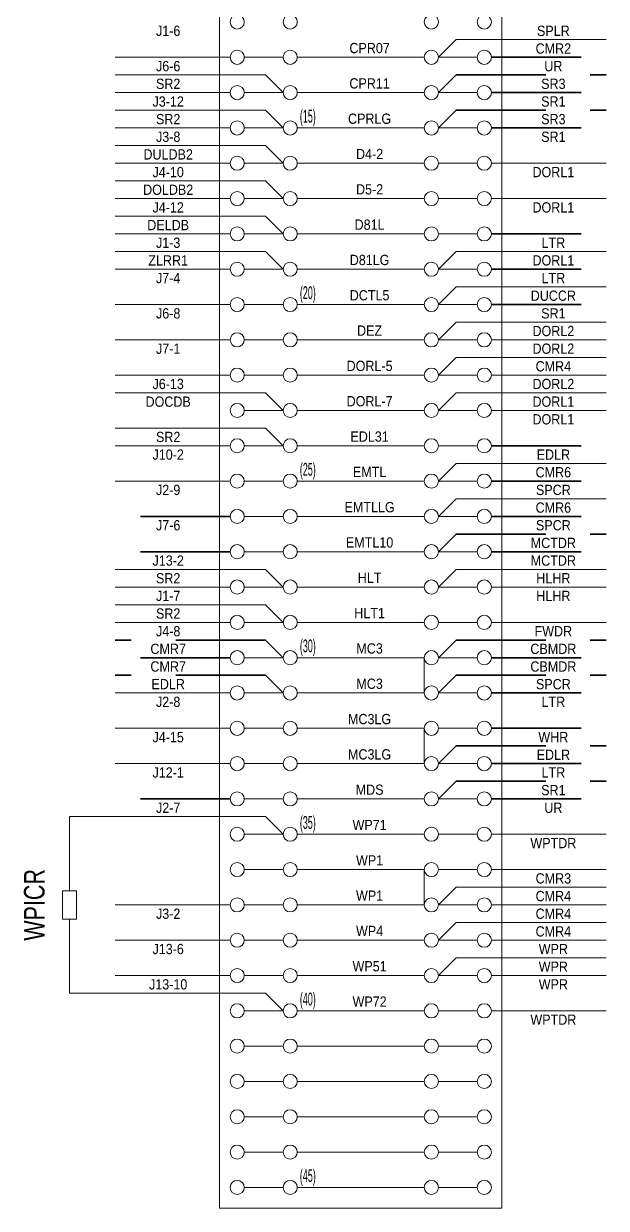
# Model space of a CAD drawing. Header units: millimetres. Extents: x 10 to 821, y 12 to 580.
# Drawn here: x 522.3 to 604.8, y 243.5 to 411.2 of the extents above; entities that cross this region are included whole.
import ezdxf
from ezdxf.enums import TextEntityAlignment as Align

# ---------------------------------------------------------------- set-up
doc = ezdxf.new("R2010")
doc.units = ezdxf.units.MM
doc.linetypes.add('DASHED', pattern=[19, 12.7, -6.3])
for name, color, linetype in [('GR1_02', 7, 'Continuous'), ('GR1_03', 7, 'Continuous'), ('GR1_04', 7, 'Continuous')]:
    doc.layers.add(name, color=color, linetype=linetype)
doc.styles.add('HG丸ｺﾞｼｯｸM-PRO', font='')
doc.styles.get('HG丸ｺﾞｼｯｸM-PRO').set_extended_font_data('HG丸ｺﾞｼｯｸM-PRO')

# ---------------------------------------------------------------- blocks, each defined once
blk = doc.blocks.new('BLKF144')
at = {"layer": 'GR1_02', "color": 4, "linetype": 'Continuous', "lineweight": 13}
for p, q in [((550, 243.52), (550, 473.48)), ((590, 243.52), (590, 473.48)), ((559, 406.48), (553.5, 406.48)), ((561, 406.48), (579, 406.48)), ((586.5, 406.48), (581, 406.48)), ((559, 401.48), (553.5, 401.48)), ((561, 401.48), (579, 401.48)), ((586.5, 401.48), (581, 401.48)), ((559, 396.48), (553.5, 396.48)), ((561, 396.48), (579, 396.48)), ((586.5, 396.48), (581, 396.48)), ((559, 391.48), (553.5, 391.48)), ((561, 391.48), (579, 391.48)), ((586.5, 391.48), (581, 391.48)), ((559, 386.48), (553.5, 386.48)), ((561, 386.48), (579, 386.48)), ((586.5, 386.48), (581, 386.48)), ((559, 381.48), (553.5, 381.48)), ((561, 381.48), (579, 381.48)), ((586.5, 381.48), (581, 381.48)), ((559, 376.48), (553.5, 376.48)), ((561, 376.48), (579, 376.48)), ((586.5, 376.48), (581, 376.48)), ((559, 371.48), (553.5, 371.48)), ((561, 371.48), (579, 371.48)), ((586.5, 371.48), (581, 371.48)), ((559, 366.48), (553.5, 366.48)), ((561, 366.48), (579, 366.48)), ((586.5, 366.48), (581, 366.48)), ((559, 361.48), (553.5, 361.48)), ((561, 361.48), (579, 361.48)), ((586.5, 361.48), (581, 361.48)), ((559, 356.48), (553.5, 356.48)), ((561, 356.48), (579, 356.48)), ((586.5, 356.48), (581, 356.48)), ((559, 351.48), (553.5, 351.48)), ((561, 351.48), (579, 351.48)), ((586.5, 351.48), (581, 351.48)), ((559, 346.48), (553.5, 346.48)), ((561, 346.48), (579, 346.48)), ((586.5, 346.48), (581, 346.48)), ((559, 341.48), (553.5, 341.48)), ((561, 341.48), (579, 341.48)), ((586.5, 341.48), (581, 341.48)), ((559, 336.48), (553.5, 336.48)), ((561, 336.48), (579, 336.48)), ((586.5, 336.48), (581, 336.48)), ((559, 331.48), (553.5, 331.48)), ((561, 331.48), (579, 331.48)), ((586.5, 331.48), (581, 331.48)), ((559, 326.48), (553.5, 326.48)), ((561, 326.48), (579, 326.48)), ((586.5, 326.48), (581, 326.48)), ((559, 321.48), (553.5, 321.48)), ((561, 321.48), (579, 321.48)), ((586.5, 321.48), (581, 321.48)), ((559, 316.48), (553.5, 316.48)), ((561, 316.48), (579, 316.48)), ((586.5, 316.48), (581, 316.48)), ((559, 311.48), (553.5, 311.48)), ((561, 311.48), (579, 311.48)), ((586.5, 311.48), (581, 311.48)), ((559, 306.48), (553.5, 306.48)), ((561, 306.48), (579, 306.48)), ((586.5, 306.48), (581, 306.48)), ((559, 301.48), (553.5, 301.48)), ((561, 301.48), (579, 301.48)), ((586.5, 301.48), (581, 301.48)), ((559, 296.48), (553.5, 296.48)), ((561, 296.48), (579, 296.48)), ((586.5, 296.48), (581, 296.48)), ((559, 291.48), (553.5, 291.48)), ((561, 291.48), (579, 291.48)), ((586.5, 291.48), (581, 291.48)), ((559, 286.48), (553.5, 286.48)), ((561, 286.48), (579, 286.48)), ((586.5, 286.48), (581, 286.48)), ((559, 281.48), (553.5, 281.48)), ((561, 281.48), (579, 281.48)), ((586.5, 281.48), (581, 281.48)), ((559, 276.48), (553.5, 276.48)), ((561, 276.48), (579, 276.48)), ((586.5, 276.48), (581, 276.48)), ((559, 271.48), (553.5, 271.48)), ((561, 271.48), (579, 271.48)), ((586.5, 271.48), (581, 271.48)), ((559, 266.48), (553.5, 266.48)), ((561, 266.48), (579, 266.48)), ((586.5, 266.48), (581, 266.48)), ((559, 261.48), (553.5, 261.48)), ((561, 261.48), (579, 261.48)), ((586.5, 261.48), (581, 261.48)), ((559, 256.48), (553.5, 256.48)), ((561, 256.48), (579, 256.48)), ((586.5, 256.48), (581, 256.48)), ((559, 251.48), (553.5, 251.48)), ((561, 251.48), (579, 251.48)), ((586.5, 251.48), (581, 251.48)), ((559, 246.48), (553.5, 246.48)), ((561, 246.48), (579, 246.48)), ((586.5, 246.48), (581, 246.48)), ((550, 243.52), (590, 243.52))]:
    blk.add_line(p, q, dxfattribs=at)
for centre in [(552.5, 411.48), (560, 411.48), (580, 411.48), (587.5, 411.48), (552.5, 406.48), (560, 406.48), (580, 406.48), (587.5, 406.48), (552.5, 401.48), (560, 401.48), (580, 401.48), (587.5, 401.48), (552.5, 396.48), (560, 396.48), (580, 396.48), (587.5, 396.48), (552.5, 391.48), (560, 391.48), (580, 391.48), (587.5, 391.48), (552.5, 386.48), (560, 386.48), (580, 386.48), (587.5, 386.48), (552.5, 381.48), (560, 381.48), (580, 381.48), (587.5, 381.48), (552.5, 376.48), (560, 376.48), (580, 376.48), (587.5, 376.48), (552.5, 371.48), (560, 371.48), (580, 371.48), (587.5, 371.48), (552.5, 366.48), (560, 366.48), (580, 366.48), (587.5, 366.48), (552.5, 361.48), (560, 361.48), (580, 361.48), (587.5, 361.48), (552.5, 356.48), (560, 356.48), (580, 356.48), (587.5, 356.48), (552.5, 351.48), (560, 351.48), (580, 351.48), (587.5, 351.48), (552.5, 346.48), (560, 346.48), (580, 346.48), (587.5, 346.48), (552.5, 341.48), (560, 341.48), (580, 341.48), (587.5, 341.48), (552.5, 336.48), (560, 336.48), (580, 336.48), (587.5, 336.48), (552.5, 331.48), (560, 331.48), (580, 331.48), (587.5, 331.48), (552.5, 326.48), (560, 326.48), (580, 326.48), (587.5, 326.48), (552.5, 321.48), (560, 321.48), (580, 321.48), (587.5, 321.48), (552.5, 316.48), (560, 316.48), (580, 316.48), (587.5, 316.48), (552.5, 311.48), (560, 311.48), (580, 311.48), (587.5, 311.48), (552.5, 306.48), (560, 306.48), (580, 306.48), (587.5, 306.48), (552.5, 301.48), (560, 301.48), (580, 301.48), (587.5, 301.48), (552.5, 296.48), (560, 296.48), (580, 296.48), (587.5, 296.48), (552.5, 291.48), (560, 291.48), (580, 291.48), (587.5, 291.48), (552.5, 286.48), (560, 286.48), (580, 286.48), (587.5, 286.48), (552.5, 281.48), (560, 281.48), (580, 281.48), (587.5, 281.48), (552.5, 276.48), (560, 276.48), (580, 276.48), (587.5, 276.48), (552.5, 271.48), (560, 271.48), (580, 271.48), (587.5, 271.48), (552.5, 266.48), (560, 266.48), (580, 266.48), (587.5, 266.48), (552.5, 261.48), (560, 261.48), (580, 261.48), (587.5, 261.48), (552.5, 256.48), (560, 256.48), (580, 256.48), (587.5, 256.48), (552.5, 251.48), (560, 251.48), (580, 251.48), (587.5, 251.48), (552.5, 246.48), (560, 246.48), (580, 246.48), (587.5, 246.48)]:
    blk.add_circle(centre, 1, dxfattribs=at)
at = {"layer": 'GR1_02', "color": 3, "linetype": 'Continuous', "lineweight": 35, "style": 'HG丸ｺﾞｼｯｸM-PRO', "width": 0.521214}
for s, p in [('(15)', (562.5, 398.15)), ('(20)', (562.5, 373.15)), ('(25)', (562.5, 348.15)), ('(30)', (562.5, 323.15)), ('(35)', (562.5, 298.15)), ('(40)', (562.5, 273.15)), ('(45)', (562.5, 248.15))]:
    blk.add_text(s, height=1.818, dxfattribs=at).set_placement(p, align=Align.MIDDLE_CENTER)
blk = doc.blocks.new('BLKF149')
at = {"layer": 'GR1_03', "color": 4, "linetype": 'Continuous', "lineweight": 13}
for p, q in [((528.75, 298.98), (528.75, 288.48)), ((556.5, 298.98), (528.75, 298.98)), ((559, 296.48), (556.5, 298.98)), ((527.75, 288.48), (527.75, 284.48)), ((529.75, 288.48), (527.75, 288.48)), ((529.75, 288.48), (529.75, 284.48)), ((529.75, 284.48), (527.75, 284.48)), ((528.75, 284.48), (528.75, 273.98)), ((556.5, 273.98), (528.75, 273.98)), ((559, 271.48), (556.5, 273.98))]:
    blk.add_line(p, q, dxfattribs=at)

msp = doc.modelspace()

# ---------------------------------------------------------------- linework, layer by layer
at = {"layer": 'GR1_03', "color": 4, "linetype": 'Continuous', "lineweight": 13}
for p, q in [((581, 406.48), (583.5, 408.98)), ((583.5, 408.98), (604.78, 408.98)), ((551.5, 406.48), (535.22, 406.48)), ((556.5, 403.98), (535.22, 403.98)), ((559, 401.48), (556.5, 403.98)), ((551.5, 401.48), (535.22, 401.48)), ((556.5, 398.98), (535.22, 398.98)), ((559, 396.48), (556.5, 398.98)), ((551.5, 396.48), (535.22, 396.48)), ((556.5, 393.98), (535.22, 393.98)), ((559, 391.48), (556.5, 393.98)), ((551.5, 391.48), (535.22, 391.48)), ((588.5, 391.48), (604.78, 391.48)), ((556.5, 388.98), (535.22, 388.98)), ((559, 386.48), (556.5, 388.98)), ((551.5, 386.48), (535.22, 386.48)), ((588.5, 386.48), (604.78, 386.48)), ((556.5, 383.98), (535.22, 383.98)), ((559, 381.48), (556.5, 383.98)), ((551.5, 381.48), (535.22, 381.48)), ((556.5, 378.98), (535.22, 378.98)), ((559, 376.48), (556.5, 378.98)), ((581, 376.48), (583.5, 378.98)), ((583.5, 378.98), (604.78, 378.98)), ((551.5, 376.48), (535.22, 376.48)), ((581, 371.48), (583.5, 373.98)), ((583.5, 373.98), (604.78, 373.98)), ((551.5, 371.48), (535.22, 371.48)), ((581, 366.48), (583.5, 368.98)), ((583.5, 368.98), (604.78, 368.98)), ((551.5, 366.48), (535.22, 366.48)), ((588.5, 366.48), (604.78, 366.48)), ((581, 361.48), (583.5, 363.98)), ((583.5, 363.98), (604.78, 363.98)), ((551.5, 361.48), (535.22, 361.48)), ((588.5, 361.48), (604.78, 361.48)), ((556.5, 358.98), (535.22, 358.98)), ((559, 356.48), (556.5, 358.98)), ((581, 356.48), (583.5, 358.98)), ((583.5, 358.98), (604.78, 358.98)), ((588.5, 356.48), (604.78, 356.48)), ((556.5, 353.98), (535.22, 353.98)), ((559, 351.48), (556.5, 353.98)), ((551.5, 351.48), (535.22, 351.48)), ((581, 346.48), (583.5, 348.98)), ((583.5, 348.98), (604.78, 348.98)), ((551.5, 346.48), (535.22, 346.48)), ((581, 341.48), (583.5, 343.98)), ((583.5, 343.98), (604.78, 343.98)), ((556.5, 333.98), (535.22, 333.98)), ((559, 331.48), (556.5, 333.98)), ((581, 331.48), (583.5, 333.98)), ((583.5, 333.98), (604.78, 333.98)), ((551.5, 331.48), (535.22, 331.48)), ((588.5, 331.48), (604.78, 331.48)), ((556.5, 328.98), (535.22, 328.98)), ((559, 326.48), (556.5, 328.98)), ((551.5, 326.48), (535.22, 326.48)), ((588.5, 326.48), (604.78, 326.48)), ((579, 321.48), (579, 316.48)), ((551.5, 316.48), (535.22, 316.48)), ((551.5, 311.48), (535.22, 311.48)), ((579, 311.48), (579, 306.48)), ((551.5, 306.48), (535.22, 306.48)), ((588.5, 296.48), (604.78, 296.48)), ((579, 291.48), (579, 286.48)), ((588.5, 291.48), (604.78, 291.48)), ((581, 286.48), (583.5, 288.98)), ((583.5, 288.98), (604.78, 288.98)), ((551.5, 286.48), (535.22, 286.48)), ((588.5, 286.48), (604.78, 286.48)), ((581, 281.48), (583.5, 283.98)), ((583.5, 283.98), (604.78, 283.98)), ((551.5, 281.48), (535.22, 281.48)), ((588.5, 281.48), (604.78, 281.48)), ((581, 276.48), (583.5, 278.98)), ((583.5, 278.98), (604.78, 278.98)), ((551.5, 276.48), (535.22, 276.48)), ((588.5, 276.48), (604.78, 276.48)), ((588.5, 271.48), (604.78, 271.48))]:
    msp.add_line(p, q, dxfattribs=at)
at = {"layer": 'GR1_03', "color": 3, "linetype": 'DASHED', "lineweight": 35}
for p, q in [((588.5, 406.48), (604.78, 406.48)), ((581, 401.48), (583.5, 403.98)), ((583.5, 403.98), (604.78, 403.98)), ((588.5, 401.48), (604.78, 401.48)), ((581, 396.48), (583.5, 398.98)), ((583.5, 398.98), (604.78, 398.98)), ((588.5, 396.48), (604.78, 396.48)), ((588.5, 381.48), (604.78, 381.48)), ((588.5, 376.48), (604.78, 376.48)), ((588.5, 371.48), (604.78, 371.48)), ((588.5, 351.48), (604.78, 351.48)), ((588.5, 346.48), (604.78, 346.48)), ((551.5, 341.48), (535.22, 341.48)), ((588.5, 341.48), (604.78, 341.48)), ((581, 336.48), (583.5, 338.98)), ((583.5, 338.98), (604.78, 338.98)), ((551.5, 336.48), (535.22, 336.48)), ((588.5, 336.48), (604.78, 336.48)), ((556.5, 323.98), (535.22, 323.98)), ((559, 321.48), (556.5, 323.98)), ((581, 321.48), (583.5, 323.98)), ((583.5, 323.98), (604.78, 323.98)), ((551.5, 321.48), (535.22, 321.48)), ((588.5, 321.48), (604.78, 321.48)), ((556.5, 318.98), (535.22, 318.98)), ((559, 316.48), (556.5, 318.98)), ((581, 316.48), (583.5, 318.98)), ((583.5, 318.98), (604.78, 318.98)), ((588.5, 316.48), (604.78, 316.48)), ((588.5, 311.48), (604.78, 311.48)), ((581, 306.48), (583.5, 308.98)), ((583.5, 308.98), (604.78, 308.98)), ((588.5, 306.48), (604.78, 306.48)), ((581, 301.48), (583.5, 303.98)), ((583.5, 303.98), (604.78, 303.98)), ((551.5, 301.48), (535.22, 301.48)), ((588.5, 301.48), (604.78, 301.48))]:
    msp.add_line(p, q, dxfattribs=at)

# ---------------------------------------------------------------- block references
at = {"layer": 'GR1_02', "color": 4, "linetype": 'Continuous', "lineweight": 13}
msp.add_blockref('BLKF144', (0, 0), dxfattribs=at)
at = {"layer": 'GR1_03', "color": 4, "linetype": 'Continuous', "lineweight": 13}
msp.add_blockref('BLKF149', (0, 0), dxfattribs=at)

# ---------------------------------------------------------------- texts
at = {"layer": 'GR1_02', "color": 3, "linetype": 'Continuous', "lineweight": 35, "style": 'HG丸ｺﾞｼｯｸM-PRO', "width": 0.782361}
msp.add_text('WPICR', height=2.909, rotation=90, dxfattribs=at).set_placement((523.75, 286.48), align=Align.MIDDLE_CENTER)
at = {"layer": 'GR1_04', "color": 3, "linetype": 'Continuous', "lineweight": 35, "style": 'HG丸ｺﾞｼｯｸM-PRO'}
for s, width, p in [('J1-6', 0.910905, (542.72, 410.23)), ('CPR07', 0.911658, (571.25, 407.79)), ('J6-6', 0.910905, (542.72, 405.23)), ('SR2', 0.912492, (542.72, 402.73)), ('CPR11', 0.911658, (571.25, 402.79)), ('J3-12', 0.910866, (542.72, 400.23)), ('SR2', 0.912492, (542.72, 397.73)), ('CPRLG', 0.911845, (571.25, 397.79)), ('J3-8', 0.910905, (542.72, 395.23)), ('DULDB2', 0.911534, (542.72, 392.73)), ('D4-2', 0.910998, (571.25, 392.79)), ('J4-10', 0.910866, (542.72, 390.23)), ('DOLDB2', 0.911302, (542.72, 387.73)), ('D5-2', 0.910998, (571.25, 387.79)), ('J4-12', 0.910866, (542.72, 385.23)), ('DELDB', 0.912031, (542.72, 382.73)), ('D81L', 0.911106, (571.25, 382.79)), ('J1-3', 0.910905, (542.72, 380.23)), ('ZLRR1', 0.913451, (542.72, 377.73)), ('D81LG', 0.911013, (571.25, 377.79)), ('J7-4', 0.910905, (542.72, 375.23)), ('DCTL5', 0.912031, (571.25, 372.79)), ('J6-8', 0.910905, (542.72, 370.23)), ('DEZ', 0.913363, (571.25, 367.79)), ('J7-1', 0.910905, (542.72, 365.23)), ('DORL-5', 0.911713, (571.25, 362.79)), ('J6-13', 0.910866, (542.72, 360.23)), ('DOCDB', 0.91157, (542.72, 357.73)), ('DORL-7', 0.911713, (571.25, 357.79)), ('SR2', 0.912492, (542.72, 352.73)), ('EDL31', 0.911608, (571.25, 352.79)), ('J10-2', 0.910866, (542.72, 350.23)), ('EMTL', 0.913535, (571.25, 347.79)), ('J2-9', 0.910905, (542.72, 345.23)), ('EMTLLG', 0.912759, (571.25, 342.79)), ('J7-6', 0.910905, (542.72, 340.23)), ('EMTL10', 0.912604, (571.25, 337.79)), ('J13-2', 0.910866, (542.72, 335.23)), ('SR2', 0.912492, (542.72, 332.73)), ('HLT', 0.912528, (571.25, 332.79)), ('J1-7', 0.910905, (542.72, 330.23)), ('SR2', 0.912492, (542.72, 327.73)), ('HLT1', 0.912073, (571.25, 327.79)), ('J4-8', 0.910905, (542.72, 325.23)), ('CMR7', 0.913112, (542.72, 322.73)), ('MC3', 0.91267, (571.25, 322.79)), ('CMR7', 0.913112, (542.72, 320.23)), ('EDLR', 0.912818, (542.72, 317.73)), ('MC3', 0.91267, (571.25, 317.79)), ('J2-8', 0.910905, (542.72, 315.23)), ('MC3LG', 0.912112, (571.25, 312.79)), ('J4-15', 0.910866, (542.72, 310.23)), ('MC3LG', 0.912112, (571.25, 307.79)), ('J12-1', 0.910866, (542.72, 305.23)), ('MDS', 0.91267, (571.25, 302.79)), ('J2-7', 0.910905, (542.72, 300.23)), ('WP71', 0.911053, (571.25, 297.79)), ('WP1', 0.911153, (571.25, 292.79)), ('WP1', 0.911153, (571.25, 287.79)), ('J3-2', 0.910905, (542.72, 285.23)), ('WP4', 0.911153, (571.25, 282.79)), ('J13-6', 0.910866, (542.72, 280.23)), ('WP51', 0.911053, (571.25, 277.79)), ('J13-10', 0.910841, (542.72, 275.23)), ('WP72', 0.911053, (571.25, 272.79))]:
    msp.add_text(s, height=1.455, dxfattribs=dict(at, width=width)).set_placement(p, align=Align.MIDDLE_CENTER)
for s, width, p in [('SPLR', 0.912073, (597.28, 410.23)), ('CMR2', 0.913112, (597.28, 407.73)), ('UR', 0.913165, (597.28, 405.23)), ('SR3', 0.912492, (597.28, 402.73)), ('SR1', 0.912492, (597.28, 400.23)), ('SR3', 0.912492, (597.28, 397.73)), ('SR1', 0.912492, (597.28, 395.23)), ('DORL1', 0.911746, (597.28, 390.23)), ('DORL1', 0.911746, (597.28, 385.23)), ('LTR', 0.913491, (597.28, 380.23)), ('DORL1', 0.911746, (597.28, 377.73)), ('LTR', 0.913491, (597.28, 375.23)), ('DUCCR', 0.912524, (597.28, 372.73)), ('SR1', 0.912492, (597.28, 370.23)), ('DORL2', 0.911746, (597.28, 367.73)), ('DORL2', 0.911746, (597.28, 365.23)), ('CMR4', 0.913112, (597.28, 362.73)), ('DORL2', 0.911746, (597.28, 360.23)), ('DORL1', 0.911746, (597.28, 357.73)), ('DORL1', 0.911746, (597.28, 355.23)), ('EDLR', 0.912818, (597.28, 350.23)), ('CMR6', 0.913112, (597.28, 347.73)), ('SPCR', 0.912255, (597.28, 345.23)), ('CMR6', 0.913112, (597.28, 342.73)), ('SPCR', 0.912255, (597.28, 340.23)), ('MCTDR', 0.913312, (597.28, 337.73)), ('MCTDR', 0.913312, (597.28, 335.23)), ('HLHR', 0.912532, (597.28, 332.73)), ('HLHR', 0.912532, (597.28, 330.23)), ('FWDR', 0.912726, (597.28, 325.23)), ('CBMDR', 0.913035, (597.28, 322.73)), ('CBMDR', 0.913035, (597.28, 320.23)), ('SPCR', 0.912255, (597.28, 317.73)), ('LTR', 0.913491, (597.28, 315.23)), ('WHR', 0.912957, (597.28, 310.23)), ('EDLR', 0.912818, (597.28, 307.73)), ('LTR', 0.913491, (597.28, 305.23)), ('SR1', 0.912492, (597.28, 302.73)), ('UR', 0.913165, (597.28, 300.23)), ('WPTDR', 0.912384, (597.28, 295.23)), ('CMR3', 0.913112, (597.28, 290.23)), ('CMR4', 0.913112, (597.28, 287.73)), ('CMR4', 0.913112, (597.28, 285.23)), ('CMR4', 0.913112, (597.28, 282.73)), ('WPR', 0.912327, (597.28, 280.23)), ('WPR', 0.912327, (597.28, 277.73)), ('WPR', 0.912327, (597.28, 275.23)), ('WPTDR', 0.912384, (597.28, 270.23))]:
    msp.add_text(s, height=1.455, rotation=360, dxfattribs=dict(at, width=width)).set_placement(p, align=Align.MIDDLE_CENTER)

doc.saveas('drawing.dxf')
